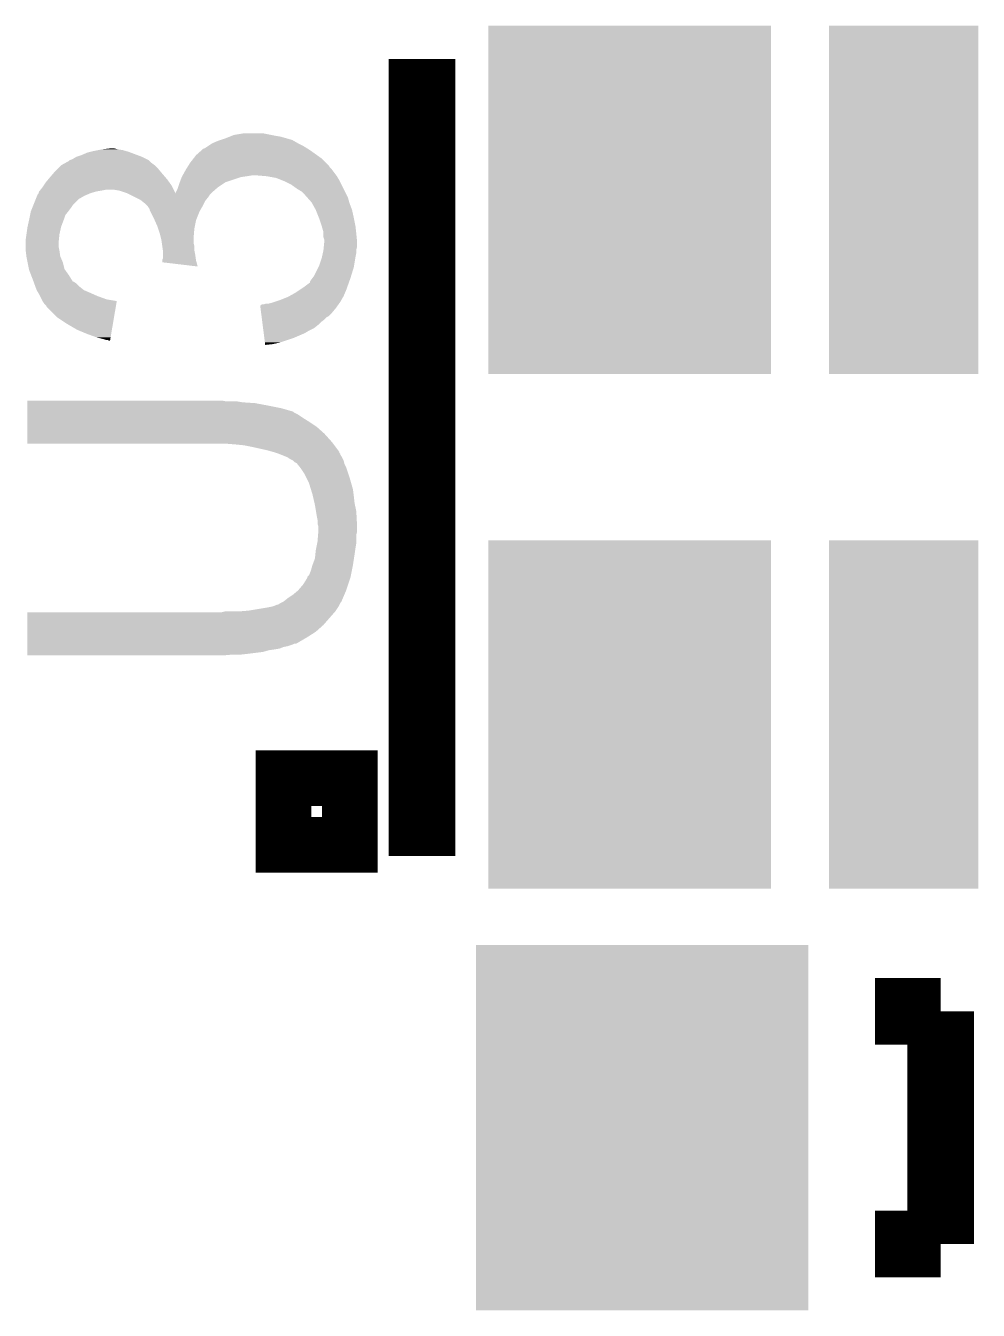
# Model space of a CAD drawing. Extents: x -4.2 to 27.1, y -3.9 to 55.1.
# Drawn here: x 12.355 to 15.223, y 4.124 to 7.992 of the extents above; entities that cross this region are included whole.
import ezdxf

# ---------------------------------------------------------------- set-up
doc = ezdxf.new("R2010")
doc.units = 0
doc.layers.get('0').update_dxf_attribs({"linetype": 'CONTINUOUS'})
doc.layers.add('MCP2517FD_CLICK_GTO', color=14, linetype='CONTINUOUS')
doc.layers.add('MCP2517FD_CLICK_GTS', color=12, linetype='CONTINUOUS')

# ---------------------------------------------------------------- blocks, each defined once
blk = doc.blocks.new('RECTANGLE_88')
blk.add_solid([(0.50038, 0.54991), (0.50038, -0.54991), (-0.50038, 0.54991), (-0.50038, -0.54991)])
blk = doc.blocks.new('RECTANGLE_96')
blk.add_solid([(0.42545, 0.52451), (0.42545, -0.52451), (-0.42545, 0.52451), (-0.42545, -0.52451)])
blk = doc.blocks.new('RECTANGLE_97')
blk.add_solid([(0.22479, 0.52451), (0.22479, -0.52451), (-0.22479, 0.52451), (-0.22479, -0.52451)])

msp = doc.modelspace()

# ---------------------------------------------------------------- linework, layer by layer
at = {"layer": 'MCP2517FD_CLICK_GTO', "const_width": 0.20066}
for points in [[(13.54836, 5.49148), (13.54836, 7.89178)], [(13.14704, 5.54228), (13.14704, 5.70992), (13.31468, 5.70992), (13.31468, 5.54228), (13.14704, 5.54228), (13.14704, 5.70992), (13.31468, 5.70992), (13.31468, 5.54228), (13.14704, 5.54228)], [(14.91234, 5.02412), (15.11046, 5.02412)], [(15.11046, 4.32308), (15.11046, 5.02412)], [(14.91234, 4.32308), (15.11046, 4.32308)]]:
    msp.add_lwpolyline(points, dxfattribs=at)
at = {"layer": 'MCP2517FD_CLICK_GTO'}
for points in [[(12.96924, 7.6581), (12.97559, 7.66064), (13.121642, 7.6581), (13.1064, 7.66064)], [(12.97559, 7.66064), (12.981942, 7.66318), (13.1064, 7.66064), (13.093702, 7.66318)], [(12.981942, 7.66318), (13.012422, 7.66826), (13.093702, 7.66318), (13.068302, 7.66826)], [(12.5857, 7.62), (12.608562, 7.62254), (12.63142, 7.62), (12.621262, 7.62254)], [(12.884788, 7.61746), (12.890506, 7.62254), (13.210538, 7.61746), (13.20241, 7.62254)], [(12.890506, 7.62254), (12.893046, 7.622544), (13.20241, 7.62254), (13.202404, 7.622544)], [(12.893046, 7.622544), (12.90447, 7.63016), (13.202404, 7.622544), (13.190218, 7.63016)], [(12.90447, 7.63016), (12.9159, 7.63778), (13.190218, 7.63016), (13.17498, 7.63778)], [(12.9159, 7.63778), (12.93368, 7.6454), (13.17498, 7.63778), (13.161648, 7.6454)], [(12.93368, 7.6454), (12.9413, 7.64794), (13.161648, 7.6454), (13.157202, 7.64794)], [(12.9413, 7.64794), (12.95654, 7.65302), (13.157202, 7.64794), (13.139422, 7.65302)], [(12.95654, 7.65302), (12.96924, 7.6581), (13.139422, 7.65302), (13.121642, 7.6581)], [(12.474952, 7.57936), (12.4841, 7.584442), (12.733022, 7.57936), (12.727938, 7.584442)], [(12.4841, 7.584442), (12.48664, 7.586978), (12.727938, 7.584442), (12.7254, 7.586978)], [(12.48664, 7.586978), (12.486644, 7.58698), (12.7254, 7.586978), (12.725398, 7.58698)], [(12.486644, 7.58698), (12.494262, 7.58952), (12.725398, 7.58698), (12.720318, 7.58952)], [(12.494262, 7.58952), (12.50696, 7.59714), (12.720318, 7.58952), (12.70508, 7.59714)], [(12.50696, 7.59714), (12.522198, 7.60222), (12.70508, 7.59714), (12.691534, 7.60222)], [(12.522198, 7.60222), (12.539982, 7.60984), (12.691534, 7.60222), (12.671214, 7.60984)], [(12.539982, 7.60984), (12.55014, 7.61238), (12.671214, 7.60984), (12.66444, 7.61238)], [(12.55014, 7.61238), (12.5603, 7.61492), (12.66444, 7.61238), (12.655552, 7.61492)], [(12.5603, 7.61492), (12.573, 7.61746), (12.655552, 7.61492), (12.646662, 7.61746)], [(12.573, 7.61746), (12.5857, 7.62), (12.646662, 7.61746), (12.63142, 7.62)], [(12.84986, 7.57936), (12.859736, 7.592058), (13.2588, 7.57936), (13.246102, 7.592058)], [(12.859736, 7.592058), (12.86764, 7.60222), (13.246102, 7.592058), (13.231876, 7.60222)], [(12.86764, 7.60222), (12.884788, 7.61746), (13.231876, 7.60222), (13.210538, 7.61746)], [(12.42822, 7.53618), (12.436926, 7.54634), (12.77475, 7.53618), (12.76604, 7.54634)], [(12.436926, 7.54634), (12.443458, 7.55396), (12.76604, 7.54634), (12.75969, 7.55396)], [(12.443458, 7.55396), (12.451078, 7.56158), (12.75969, 7.55396), (12.75334, 7.56158)], [(12.451078, 7.56158), (12.461236, 7.571738), (12.75334, 7.56158), (12.74318, 7.571738)], [(12.461236, 7.571738), (12.461242, 7.571742), (12.74318, 7.571738), (12.743176, 7.571742)], [(12.461242, 7.571742), (12.474952, 7.57936), (12.743176, 7.571742), (12.733022, 7.57936)], [(12.82728, 7.54126), (12.837158, 7.559038), (13.289916, 7.54126), (13.27658, 7.559038)], [(12.837158, 7.559038), (12.83716, 7.55904), (13.27658, 7.559038), (13.27658, 7.55904)], [(12.83716, 7.55904), (12.840332, 7.564118), (13.27658, 7.55904), (13.271502, 7.564118)], [(12.840332, 7.564118), (12.845096, 7.57174), (13.271502, 7.564118), (13.26642, 7.57174)], [(12.845096, 7.57174), (12.84986, 7.57936), (13.26642, 7.57174), (13.2588, 7.57936)], [(12.399264, 7.49808), (12.40536, 7.5057), (12.800354, 7.49808), (12.79653, 7.5057)], [(12.40536, 7.5057), (12.408744, 7.510778), (12.79653, 7.5057), (12.79398, 7.510778)], [(12.408744, 7.510778), (12.41552, 7.52094), (12.79398, 7.510778), (12.786724, 7.52094)], [(12.41552, 7.52094), (12.42187, 7.528562), (12.786724, 7.52094), (12.78128, 7.528562)], [(12.42187, 7.528562), (12.42822, 7.53618), (12.78128, 7.528562), (12.77475, 7.53618)], [(12.81176, 7.500622), (12.813452, 7.5057), (12.927874, 7.500622), (12.933678, 7.5057)], [(12.813452, 7.5057), (12.81684, 7.51586), (12.933678, 7.5057), (12.948918, 7.51586)], [(12.81684, 7.51586), (12.818744, 7.520938), (12.948918, 7.51586), (12.956536, 7.520938)], [(12.818744, 7.520938), (12.824458, 7.536178), (12.956536, 7.520938), (13.002258, 7.536178)], [(12.824458, 7.536178), (12.82446, 7.536182), (13.002258, 7.536178), (13.002284, 7.536182)], [(12.82446, 7.536182), (12.82587, 7.53872), (13.002284, 7.536182), (13.02004, 7.53872)], [(12.82587, 7.53872), (12.82728, 7.54126), (13.02004, 7.53872), (13.035278, 7.54126)], [(13.081002, 7.53872), (13.050522, 7.54126), (13.291822, 7.53872), (13.289916, 7.54126)], [(13.081014, 7.538718), (13.081002, 7.53872), (13.291822, 7.538718), (13.291822, 7.53872)], [(13.108938, 7.53364), (13.081014, 7.538718), (13.29487, 7.53364), (13.291822, 7.538718)], [(13.12799, 7.52602), (13.108938, 7.53364), (13.29944, 7.52602), (13.29487, 7.53364)], [(13.13434, 7.52348), (13.12799, 7.52602), (13.300712, 7.52348), (13.29944, 7.52602)], [(13.154658, 7.51332), (13.13434, 7.52348), (13.305792, 7.51332), (13.300712, 7.52348)], [(13.17244, 7.500618), (13.154658, 7.51332), (13.312142, 7.500618), (13.305792, 7.51332)], [(12.37793, 7.45236), (12.385042, 7.470138), (12.4968, 7.45236), (12.51458, 7.470138)], [(12.385042, 7.470138), (12.389106, 7.4803), (12.51458, 7.470138), (12.532358, 7.4803)], [(12.389106, 7.4803), (12.390124, 7.48284), (12.532358, 7.4803), (12.538284, 7.48284)], [(12.390124, 7.48284), (12.39266, 7.485384), (12.538284, 7.48284), (12.54422, 7.485384)], [(12.39266, 7.485384), (12.393506, 7.48792), (12.54422, 7.485384), (12.550138, 7.48792)], [(12.393506, 7.48792), (12.3952, 7.493), (12.550138, 7.48792), (12.567918, 7.493)], [(12.3952, 7.493), (12.395202, 7.493002), (12.567918, 7.493), (12.56793, 7.493002)], [(12.395202, 7.493002), (12.397232, 7.49554), (12.56793, 7.493002), (12.58316, 7.49554)], [(12.397232, 7.49554), (12.399264, 7.49808), (12.58316, 7.49554), (12.595858, 7.49808)], [(12.6365, 7.49554), (12.621258, 7.49808), (12.801628, 7.49554), (12.800354, 7.49808)], [(12.659358, 7.48792), (12.6365, 7.49554), (12.805452, 7.48792), (12.801628, 7.49554)], [(12.664256, 7.485472), (12.659358, 7.48792), (12.80668, 7.485472), (12.805452, 7.48792)], [(12.66444, 7.48538), (12.664256, 7.485472), (12.91082, 7.48538), (12.91091, 7.485472)], [(12.679682, 7.47776), (12.66444, 7.48538), (12.90574, 7.47776), (12.91082, 7.48538)], [(12.699998, 7.467602), (12.679682, 7.47776), (12.897612, 7.467602), (12.90574, 7.47776)], [(12.703178, 7.465058), (12.699998, 7.467602), (12.895578, 7.465058), (12.897612, 7.467602)], [(12.80668, 7.487922), (12.806682, 7.490464), (12.91336, 7.487922), (12.916264, 7.490464)], [(12.80668, 7.485472), (12.80668, 7.487922), (12.91091, 7.485472), (12.91336, 7.487922)], [(12.806682, 7.490464), (12.81176, 7.500622), (12.916264, 7.490464), (12.927874, 7.500622)], [(13.185138, 7.493002), (13.17244, 7.500618), (13.31595, 7.493002), (13.312142, 7.500618)], [(13.1953, 7.48284), (13.185138, 7.493002), (13.321032, 7.48284), (13.31595, 7.493002)], [(13.202076, 7.475218), (13.1953, 7.48284), (13.324842, 7.475218), (13.321032, 7.48284)], [(13.215618, 7.45998), (13.202076, 7.475218), (13.329196, 7.45998), (13.324842, 7.475218)], [(12.367768, 7.421878), (12.369802, 7.432042), (12.47394, 7.421878), (12.482068, 7.432042)], [(12.369802, 7.432042), (12.370816, 7.43458), (12.482068, 7.432042), (12.4841, 7.43458)], [(12.370816, 7.43458), (12.37488, 7.44474), (12.4841, 7.43458), (12.49172, 7.44474)], [(12.37488, 7.44474), (12.37793, 7.45236), (12.49172, 7.44474), (12.4968, 7.45236)], [(12.712698, 7.457442), (12.703178, 7.465058), (12.89177, 7.457442), (12.895578, 7.465058)], [(12.720318, 7.449822), (12.712698, 7.457442), (12.88796, 7.449822), (12.89177, 7.457442)], [(12.722858, 7.447282), (12.720318, 7.449822), (12.886508, 7.447282), (12.88796, 7.449822)], [(12.727936, 7.439666), (12.722858, 7.447282), (12.882156, 7.439666), (12.886508, 7.447282)], [(12.72794, 7.437124), (12.727936, 7.439666), (12.880704, 7.437124), (12.882156, 7.439666)], [(12.730482, 7.43204), (12.72794, 7.437124), (12.8778, 7.43204), (12.880704, 7.437124)], [(12.74064, 7.41172), (12.730482, 7.43204), (12.869672, 7.41172), (12.8778, 7.43204)], [(13.21703, 7.45744), (13.215618, 7.45998), (13.32992, 7.45744), (13.329196, 7.45998)], [(13.22832, 7.437122), (13.21703, 7.45744), (13.33754, 7.437122), (13.32992, 7.45744)], [(13.228322, 7.437118), (13.22832, 7.437122), (13.33754, 7.437118), (13.33754, 7.437122)], [(13.237466, 7.41426), (13.228322, 7.437118), (13.34262, 7.41426), (13.33754, 7.437118)], [(12.360204, 7.386318), (12.36472, 7.40664), (12.46124, 7.386318), (12.46886, 7.40664)], [(12.36472, 7.40664), (12.367768, 7.421878), (12.46886, 7.40664), (12.47394, 7.421878)], [(12.7429, 7.406638), (12.74064, 7.41172), (12.86764, 7.406638), (12.869672, 7.41172)], [(12.7508, 7.388858), (12.7429, 7.406638), (12.864082, 7.388858), (12.86764, 7.406638)], [(12.75334, 7.38124), (12.7508, 7.388858), (12.86256, 7.38124), (12.864082, 7.388858)], [(13.23848, 7.41172), (13.237466, 7.41426), (13.343128, 7.41172), (13.34262, 7.41426)], [(13.2461, 7.38886), (13.23848, 7.41172), (13.3477, 7.38886), (13.343128, 7.41172)], [(13.25118, 7.371084), (13.2461, 7.38886), (13.349676, 7.371084), (13.3477, 7.38886)], [(12.35456, 7.34822), (12.356736, 7.363458), (12.454634, 7.34822), (12.45616, 7.363458)], [(12.356736, 7.363458), (12.35964, 7.383778), (12.45616, 7.363458), (12.460674, 7.383778)], [(12.35964, 7.383778), (12.360204, 7.386318), (12.460674, 7.383778), (12.46124, 7.386318)], [(12.75842, 7.365998), (12.75334, 7.38124), (12.861288, 7.365998), (12.86256, 7.38124)], [(12.76223, 7.350762), (12.75842, 7.365998), (12.86002, 7.350762), (12.861288, 7.365998)], [(12.7635, 7.34568), (12.76223, 7.350762), (12.86002, 7.34568), (12.86002, 7.350762)], [(13.25118, 7.366), (13.25118, 7.371084), (13.35024, 7.366), (13.349676, 7.371084)], [(13.25118, 7.355844), (13.25118, 7.366), (13.351256, 7.355844), (13.35024, 7.366)], [(13.253718, 7.348222), (13.25118, 7.355844), (13.352018, 7.348222), (13.351256, 7.355844)], [(12.35456, 7.338062), (12.35456, 7.34822), (12.45362, 7.338062), (12.454634, 7.34822)], [(12.35456, 7.327898), (12.35456, 7.338062), (12.45362, 7.327898), (12.45362, 7.338062)], [(12.35456, 7.315202), (12.35456, 7.327898), (12.45616, 7.315202), (12.45362, 7.327898)], [(12.354562, 7.3152), (12.35456, 7.315202), (12.45616, 7.3152), (12.45616, 7.315202)], [(12.356784, 7.297418), (12.354562, 7.3152), (12.458702, 7.297418), (12.45616, 7.3152)], [(12.76459, 7.338058), (12.7635, 7.34568), (12.86002, 7.338058), (12.86002, 7.34568)], [(12.766042, 7.327898), (12.76459, 7.338058), (12.86256, 7.327898), (12.86002, 7.338058)], [(12.767856, 7.315198), (12.766042, 7.327898), (12.86256, 7.315198), (12.86256, 7.327898)], [(12.76858, 7.31012), (12.767856, 7.315198), (12.863576, 7.31012), (12.86256, 7.315198)], [(13.249484, 7.307578), (13.25118, 7.315202), (13.35024, 7.307578), (13.35024, 7.315202)], [(13.25118, 7.315202), (13.251432, 7.317738), (13.35024, 7.315202), (13.35024, 7.317738)], [(13.251432, 7.317738), (13.252448, 7.327898), (13.35024, 7.317738), (13.35278, 7.327898)], [(13.252448, 7.327898), (13.25372, 7.340598), (13.35278, 7.327898), (13.35278, 7.340598)], [(13.25372, 7.340602), (13.253718, 7.348222), (13.35278, 7.340602), (13.352018, 7.348222)], [(13.25372, 7.340598), (13.25372, 7.340602), (13.35278, 7.340598), (13.35278, 7.340602)], [(12.3571, 7.29488), (12.356784, 7.297418), (12.45979, 7.29488), (12.458702, 7.297418)], [(12.36015, 7.279638), (12.3571, 7.29488), (12.46632, 7.279638), (12.45979, 7.29488)], [(12.364214, 7.259316), (12.36015, 7.279638), (12.471402, 7.259316), (12.46632, 7.279638)], [(12.76604, 7.284718), (12.766042, 7.287264), (12.86764, 7.284718), (12.867278, 7.287264)], [(12.76604, 7.27966), (12.76604, 7.284718), (12.869078, 7.27966), (12.86764, 7.284718)], [(12.872688, 7.266944), (12.76604, 7.27966), (12.872688, 7.266944), (12.869078, 7.27966)], [(12.766042, 7.287264), (12.76858, 7.292344), (12.867278, 7.287264), (12.866552, 7.292344)], [(12.76858, 7.3025), (12.76858, 7.31012), (12.8651, 7.3025), (12.863576, 7.31012)], [(12.76858, 7.292344), (12.76858, 7.3025), (12.866552, 7.292344), (12.8651, 7.3025)], [(13.23848, 7.269482), (13.2461, 7.292342), (13.343466, 7.269482), (13.347276, 7.292342)], [(13.2461, 7.292342), (13.246664, 7.29488), (13.347276, 7.292342), (13.3477, 7.29488)], [(13.246664, 7.29488), (13.249484, 7.307578), (13.3477, 7.29488), (13.35024, 7.307578)], [(12.36472, 7.256782), (12.364214, 7.259316), (12.473214, 7.256782), (12.471402, 7.259316)], [(12.370582, 7.24154), (12.36472, 7.256782), (12.4841, 7.24154), (12.473214, 7.256782)], [(12.37742, 7.22376), (12.370582, 7.24154), (12.495224, 7.22376), (12.4841, 7.24154)], [(13.217524, 7.23138), (13.22324, 7.239002), (13.33246, 7.23138), (13.334804, 7.239002)], [(13.22324, 7.239002), (13.235938, 7.264398), (13.334804, 7.239002), (13.34262, 7.264398)], [(13.235938, 7.264398), (13.23848, 7.269482), (13.34262, 7.264398), (13.343466, 7.269482)], [(12.378344, 7.22122), (12.37742, 7.22376), (12.496812, 7.22122), (12.495224, 7.22376)], [(12.378346, 7.221216), (12.378344, 7.22122), (12.499346, 7.221216), (12.496812, 7.22122)], [(12.380192, 7.216138), (12.378346, 7.221216), (12.506962, 7.216138), (12.499346, 7.221216)], [(12.383888, 7.205978), (12.380192, 7.216138), (12.517122, 7.205978), (12.506962, 7.216138)], [(12.38758, 7.19582), (12.383888, 7.205978), (12.529822, 7.19582), (12.517122, 7.205978)], [(12.392152, 7.1882), (12.38758, 7.19582), (12.5476, 7.1882), (12.529822, 7.19582)], [(13.16736, 7.1882), (13.178792, 7.195822), (13.316494, 7.1882), (13.31976, 7.195822)], [(13.178792, 7.195822), (13.19022, 7.20344), (13.31976, 7.195822), (13.32248, 7.20344)], [(13.19022, 7.20344), (13.21054, 7.21869), (13.32248, 7.20344), (13.327926, 7.21869)], [(13.21054, 7.21869), (13.210544, 7.221226), (13.327926, 7.21869), (13.328832, 7.221226)], [(13.210544, 7.221226), (13.21562, 7.22884), (13.328832, 7.221226), (13.331552, 7.22884)], [(13.21562, 7.22884), (13.217524, 7.23138), (13.331552, 7.22884), (13.33246, 7.23138)], [(12.3952, 7.183118), (12.392152, 7.1882), (12.559036, 7.183118), (12.5476, 7.1882)], [(12.39774, 7.17804), (12.3952, 7.183118), (12.57046, 7.17804), (12.559036, 7.183118)], [(12.402822, 7.16788), (12.39774, 7.17804), (12.598402, 7.16788), (12.57046, 7.17804)], [(12.40536, 7.162802), (12.402822, 7.16788), (12.628734, 7.162802), (12.598402, 7.16788)], [(12.405376, 7.162778), (12.40536, 7.162802), (12.628876, 7.162778), (12.628734, 7.162802)], [(12.41044, 7.15518), (12.405376, 7.162778), (12.62758, 7.15518), (12.628876, 7.162778)], [(13.086082, 7.15518), (13.096238, 7.15772), (13.298352, 7.15518), (13.300166, 7.15772)], [(13.096238, 7.15772), (13.103852, 7.160258), (13.300166, 7.15772), (13.30198, 7.160258)], [(13.103852, 7.160258), (13.1191, 7.16534), (13.30198, 7.160258), (13.304884, 7.16534)], [(13.1191, 7.16534), (13.144502, 7.1755), (13.304884, 7.16534), (13.310688, 7.1755)], [(13.144502, 7.1755), (13.14907, 7.178038), (13.310688, 7.1755), (13.31214, 7.178038)], [(13.14907, 7.178038), (13.16736, 7.1882), (13.31214, 7.178038), (13.316494, 7.1882)], [(12.415518, 7.1501), (12.41044, 7.15518), (12.626716, 7.1501), (12.62758, 7.15518)], [(12.418058, 7.145024), (12.415518, 7.1501), (12.62585, 7.145024), (12.626716, 7.1501)], [(12.448538, 7.114542), (12.418058, 7.145024), (12.620658, 7.114542), (12.62585, 7.145024)], [(13.060704, 7.1501), (13.063226, 7.150106), (13.294722, 7.1501), (13.294726, 7.150106)], [(13.061676, 7.14248), (13.060704, 7.1501), (13.28928, 7.14248), (13.294722, 7.1501)], [(13.063618, 7.127242), (13.061676, 7.14248), (13.276582, 7.127242), (13.28928, 7.14248)], [(13.063226, 7.150106), (13.065766, 7.15264), (13.294726, 7.150106), (13.296536, 7.15264)], [(13.064914, 7.117078), (13.063618, 7.127242), (13.266416, 7.117078), (13.276582, 7.127242)], [(13.065766, 7.15264), (13.070842, 7.152642), (13.296536, 7.15264), (13.296538, 7.152642)], [(13.070842, 7.152642), (13.078464, 7.15518), (13.296538, 7.152642), (13.298352, 7.15518)], [(12.47902, 7.094218), (12.448538, 7.114542), (12.617196, 7.094218), (12.620658, 7.114542)], [(12.509498, 7.07644), (12.47902, 7.094218), (12.614166, 7.07644), (12.617196, 7.094218)], [(13.065238, 7.114538), (13.064914, 7.117078), (13.26134, 7.114538), (13.266416, 7.117078)], [(13.066208, 7.10692), (13.065238, 7.114538), (13.253718, 7.10692), (13.26134, 7.114538)], [(13.06718, 7.099298), (13.066208, 7.10692), (13.24356, 7.099298), (13.253718, 7.10692)], [(13.068152, 7.091678), (13.06718, 7.099298), (13.235938, 7.091678), (13.24356, 7.099298)], [(13.069446, 7.081518), (13.068152, 7.091678), (13.223238, 7.081518), (13.235938, 7.091678)], [(13.070418, 7.0739), (13.069446, 7.081518), (13.208002, 7.0739), (13.223238, 7.081518)], [(12.539982, 7.06374), (12.509498, 7.07644), (12.612002, 7.06374), (12.614166, 7.07644)], [(12.56792, 7.053582), (12.539982, 7.06374), (12.610272, 7.053582), (12.612002, 7.06374)], [(12.58824, 7.048498), (12.56792, 7.053582), (12.609406, 7.048498), (12.610272, 7.053582)], [(12.595858, 7.045962), (12.58824, 7.048498), (12.608974, 7.045962), (12.609406, 7.048498)], [(12.600936, 7.04596), (12.595858, 7.045962), (12.608974, 7.04596), (12.608974, 7.045962)], [(12.606016, 7.043422), (12.600936, 7.04596), (12.608542, 7.043422), (12.608974, 7.04596)], [(12.608542, 7.04342), (12.606016, 7.043422), (12.608542, 7.04342), (12.608542, 7.043422)], [(13.07139, 7.06628), (13.070418, 7.0739), (13.195298, 7.06628), (13.208002, 7.0739)], [(13.073332, 7.05104), (13.07139, 7.06628), (13.15974, 7.05104), (13.195298, 7.06628)], [(13.07495, 7.03834), (13.073332, 7.05104), (13.121638, 7.03834), (13.15974, 7.05104)], [(13.075598, 7.03326), (13.07495, 7.03834), (13.098778, 7.03326), (13.121638, 7.03834)], [(13.075918, 7.030742), (13.075598, 7.03326), (13.075918, 7.030742), (13.098778, 7.03326)], [(12.359658, 6.84784), (12.35966, 6.85546), (13.08608, 6.84784), (13.045442, 6.85546)], [(12.359658, 6.84022), (12.359658, 6.84784), (13.12418, 6.84022), (13.08608, 6.84784)], [(12.35966, 6.86054), (12.359662, 6.86308), (12.959082, 6.86054), (12.946382, 6.86308)], [(12.35966, 6.858), (12.35966, 6.86054), (13.007338, 6.858), (12.992102, 6.86054)], [(12.35966, 6.85546), (12.35966, 6.858), (13.045442, 6.85546), (13.007338, 6.858)], [(12.35965, 6.79958), (12.359652, 6.81228), (13.208, 6.79958), (13.18768, 6.81228)], [(12.359652, 6.81228), (12.359654, 6.822438), (13.18768, 6.81228), (13.172442, 6.822438)], [(12.359654, 6.827518), (12.359656, 6.830056), (13.162284, 6.827518), (13.159742, 6.830056)], [(12.359654, 6.822438), (12.359654, 6.827518), (13.172442, 6.822438), (13.162284, 6.827518)], [(12.359656, 6.830056), (12.359658, 6.84022), (13.159742, 6.830056), (13.12418, 6.84022)], [(12.359644, 6.76402), (12.359648, 6.784338), (13.25372, 6.76402), (13.230862, 6.784338)], [(12.359648, 6.784338), (12.35965, 6.79958), (13.230862, 6.784338), (13.208, 6.79958)], [(12.35964, 6.738622), (12.359644, 6.76402), (13.276578, 6.738622), (13.25372, 6.76402)], [(12.35964, 6.733562), (12.35964, 6.738622), (13.280374, 6.733562), (13.276578, 6.738622)], [(12.956542, 6.73354), (12.35964, 6.733562), (13.28039, 6.73354), (13.280374, 6.733562)], [(12.98702, 6.731), (12.956542, 6.73354), (13.282294, 6.731), (13.28039, 6.73354)], [(13.012422, 6.72846), (12.98702, 6.731), (13.2842, 6.72846), (13.282294, 6.731)], [(13.03782, 6.72338), (13.012422, 6.72846), (13.28801, 6.72338), (13.2842, 6.72846)], [(13.083542, 6.71322), (13.03782, 6.72338), (13.295628, 6.71322), (13.28801, 6.72338)], [(13.10132, 6.70814), (13.083542, 6.71322), (13.299438, 6.70814), (13.295628, 6.71322)], [(13.101334, 6.708136), (13.10132, 6.70814), (13.29944, 6.708136), (13.299438, 6.70814)], [(13.10896, 6.705594), (13.101334, 6.708136), (13.299446, 6.705594), (13.29944, 6.708136)], [(13.116562, 6.70306), (13.10896, 6.705594), (13.301976, 6.70306), (13.299446, 6.705594)], [(13.116578, 6.703054), (13.116562, 6.70306), (13.30198, 6.703054), (13.301976, 6.70306)], [(13.122928, 6.700514), (13.116578, 6.703054), (13.301984, 6.700514), (13.30198, 6.703054)], [(13.14196, 6.6929), (13.122928, 6.700514), (13.30706, 6.6929), (13.301984, 6.700514)], [(13.141964, 6.692898), (13.14196, 6.6929), (13.30706, 6.692898), (13.30706, 6.6929)], [(13.149578, 6.687822), (13.141964, 6.692898), (13.3096, 6.687822), (13.30706, 6.692898)], [(13.159736, 6.682742), (13.149578, 6.687822), (13.31214, 6.682742), (13.3096, 6.687822)], [(13.159742, 6.682738), (13.159736, 6.682742), (13.312142, 6.682738), (13.31214, 6.682742)], [(13.16482, 6.677662), (13.159742, 6.682738), (13.313412, 6.677662), (13.312142, 6.682738)], [(13.169896, 6.675122), (13.16482, 6.677662), (13.314046, 6.675122), (13.313412, 6.677662)], [(13.17244, 6.67258), (13.169896, 6.675122), (13.31468, 6.67258), (13.314046, 6.675122)], [(13.172442, 6.672578), (13.17244, 6.67258), (13.31468, 6.672578), (13.31468, 6.67258)], [(13.18057, 6.662418), (13.172442, 6.672578), (13.31976, 6.662418), (13.31468, 6.672578)], [(13.1826, 6.65988), (13.18057, 6.662418), (13.320608, 6.65988), (13.31976, 6.662418)], [(13.192758, 6.644642), (13.1826, 6.65988), (13.325686, 6.644642), (13.320608, 6.65988)], [(13.19911, 6.63194), (13.192758, 6.644642), (13.32992, 6.63194), (13.325686, 6.644642)], [(13.208, 6.61416), (13.19911, 6.63194), (13.335, 6.61416), (13.32992, 6.63194)], [(13.213472, 6.596378), (13.208, 6.61416), (13.34008, 6.596378), (13.335, 6.61416)], [(13.21816, 6.581138), (13.213472, 6.596378), (13.341986, 6.581138), (13.34008, 6.596378)], [(13.219332, 6.57606), (13.21816, 6.581138), (13.34262, 6.57606), (13.341986, 6.581138)], [(13.224608, 6.5532), (13.219332, 6.57606), (13.34516, 6.5532), (13.34262, 6.57606)], [(13.22578, 6.54812), (13.224608, 6.5532), (13.34629, 6.54812), (13.34516, 6.5532)], [(13.228744, 6.53034), (13.22578, 6.54812), (13.35024, 6.53034), (13.34629, 6.54812)], [(13.23086, 6.51764), (13.228744, 6.53034), (13.35091, 6.51764), (13.35024, 6.53034)], [(13.2334, 6.504942), (13.23086, 6.51764), (13.351578, 6.504942), (13.35091, 6.51764)], [(13.2334, 6.492244), (13.2334, 6.504942), (13.352246, 6.492244), (13.351578, 6.504942)], [(13.235938, 6.484622), (13.2334, 6.492244), (13.352648, 6.484622), (13.352246, 6.492244)], [(13.235092, 6.459218), (13.23594, 6.469378), (13.35024, 6.459218), (13.35278, 6.469378)], [(13.23594, 6.482082), (13.235938, 6.484622), (13.35278, 6.482082), (13.352648, 6.484622)], [(13.23594, 6.469378), (13.23594, 6.482082), (13.35278, 6.469378), (13.35278, 6.482082)], [(13.229336, 6.41858), (13.232382, 6.433818), (13.3477, 6.41858), (13.35024, 6.433818)], [(13.232382, 6.433818), (13.2334, 6.4389), (13.35024, 6.433818), (13.35024, 6.4389)], [(13.2334, 6.4389), (13.235092, 6.459218), (13.35024, 6.4389), (13.35024, 6.459218)], [(13.21816, 6.36778), (13.22578, 6.388102), (13.34008, 6.36778), (13.343206, 6.388102)], [(13.22578, 6.388102), (13.227048, 6.4008), (13.343206, 6.388102), (13.34516, 6.4008)], [(13.227048, 6.4008), (13.22832, 6.4135), (13.34516, 6.4008), (13.346974, 6.4135)], [(13.22832, 6.4135), (13.229336, 6.41858), (13.346974, 6.4135), (13.3477, 6.41858)], [(13.208, 6.337304), (13.213082, 6.35), (13.333982, 6.337304), (13.336522, 6.35)], [(13.213082, 6.35), (13.21816, 6.36778), (13.336522, 6.35), (13.34008, 6.36778)], [(13.174982, 6.291582), (13.19022, 6.309362), (13.31976, 6.291582), (13.325686, 6.309362)], [(13.19022, 6.309362), (13.202916, 6.32968), (13.325686, 6.309362), (13.332458, 6.32968)], [(13.202916, 6.32968), (13.20292, 6.329684), (13.332458, 6.32968), (13.332458, 6.329684)], [(13.20292, 6.329684), (13.202926, 6.332226), (13.332458, 6.329684), (13.332966, 6.332226)], [(13.202926, 6.332226), (13.208, 6.337304), (13.332966, 6.332226), (13.333982, 6.337304)], [(13.1318, 6.25856), (13.1445, 6.26872), (13.305606, 6.25856), (13.30996, 6.26872)], [(13.1445, 6.26872), (13.15974, 6.27888), (13.30996, 6.26872), (13.314314, 6.27888)], [(13.15974, 6.27888), (13.174982, 6.29158), (13.314314, 6.27888), (13.319758, 6.29158)], [(13.174982, 6.29158), (13.174982, 6.291582), (13.319758, 6.29158), (13.31976, 6.291582)], [(12.99464, 6.22808), (13.02512, 6.23062), (13.28674, 6.22808), (13.288434, 6.23062)], [(13.02512, 6.23062), (13.08608, 6.24078), (13.288434, 6.23062), (13.295206, 6.24078)], [(13.08608, 6.24078), (13.098762, 6.243318), (13.295206, 6.24078), (13.296898, 6.243318)], [(13.098762, 6.243318), (13.098782, 6.243322), (13.296898, 6.243318), (13.2969, 6.243322)], [(13.098782, 6.243322), (13.111484, 6.2484), (13.2969, 6.243322), (13.299438, 6.2484)], [(13.111484, 6.2484), (13.114026, 6.248404), (13.299438, 6.2484), (13.29944, 6.248404)], [(13.114026, 6.248404), (13.121634, 6.253476), (13.29944, 6.248404), (13.301978, 6.253476)], [(13.121634, 6.253476), (13.121642, 6.25348), (13.301978, 6.253476), (13.30198, 6.25348)], [(13.121642, 6.25348), (13.12672, 6.25602), (13.30198, 6.25348), (13.304518, 6.25602)], [(13.12672, 6.25602), (13.1318, 6.25856), (13.304518, 6.25602), (13.305606, 6.25856)], [(12.359654, 6.18744), (12.359662, 6.22554), (13.25118, 6.18744), (13.284518, 6.22554)], [(12.943842, 6.22554), (12.953994, 6.228078), (13.284518, 6.22554), (13.28674, 6.228078)], [(12.953994, 6.228078), (12.954002, 6.22808), (13.28674, 6.228078), (13.28674, 6.22808)], [(12.359648, 6.14934), (12.359652, 6.16712), (13.20038, 6.14934), (13.228318, 6.16712)], [(12.359652, 6.16712), (12.359654, 6.18744), (13.228318, 6.16712), (13.25118, 6.18744)], [(12.359642, 6.11632), (12.359644, 6.121398), (13.119098, 6.11632), (13.131798, 6.121398)], [(12.359642, 6.11378), (12.359642, 6.11632), (13.10386, 6.11378), (13.119098, 6.11632)], [(12.359642, 6.11124), (12.359642, 6.11378), (13.086078, 6.11124), (13.10386, 6.11378)], [(12.359644, 6.12902), (12.359646, 6.131558), (13.159738, 6.12902), (13.164816, 6.131558)], [(12.359644, 6.12394), (12.359644, 6.12902), (13.144498, 6.12394), (13.159738, 6.12902)], [(12.359644, 6.121398), (12.359644, 6.12394), (13.131798, 6.121398), (13.144498, 6.12394)], [(12.359646, 6.13156), (12.359648, 6.14934), (13.169896, 6.13156), (13.20038, 6.14934)], [(12.359646, 6.131558), (12.359646, 6.13156), (13.164816, 6.131558), (13.169896, 6.13156)], [(12.35964, 6.10616), (12.359642, 6.11124), (13.068298, 6.10616), (13.086078, 6.11124)], [(12.35964, 6.10108), (12.35964, 6.10616), (13.02766, 6.10108), (13.068298, 6.10616)], [(12.35964, 6.09854), (12.35964, 6.10108), (13.004798, 6.09854), (13.02766, 6.10108)], [(12.35964, 6.096022), (12.35964, 6.09854), (12.951702, 6.096022), (12.9794, 6.09854)], [(12.951462, 6.096), (12.35964, 6.096022), (12.951462, 6.096), (12.951702, 6.096022)]]:
    msp.add_solid(points, dxfattribs=at)

# ---------------------------------------------------------------- block references
at = {"layer": 'MCP2517FD_CLICK_GTS'}
for name, p in [('RECTANGLE_96', (14.1732, 7.4676)), ('RECTANGLE_97', (14.9987, 7.4676)), ('RECTANGLE_96', (14.1732, 5.9182)), ('RECTANGLE_97', (14.9987, 5.9182)), ('RECTANGLE_88', (14.2113, 4.6736))]:
    msp.add_blockref(name, p, dxfattribs=at)

doc.saveas('drawing.dxf')
